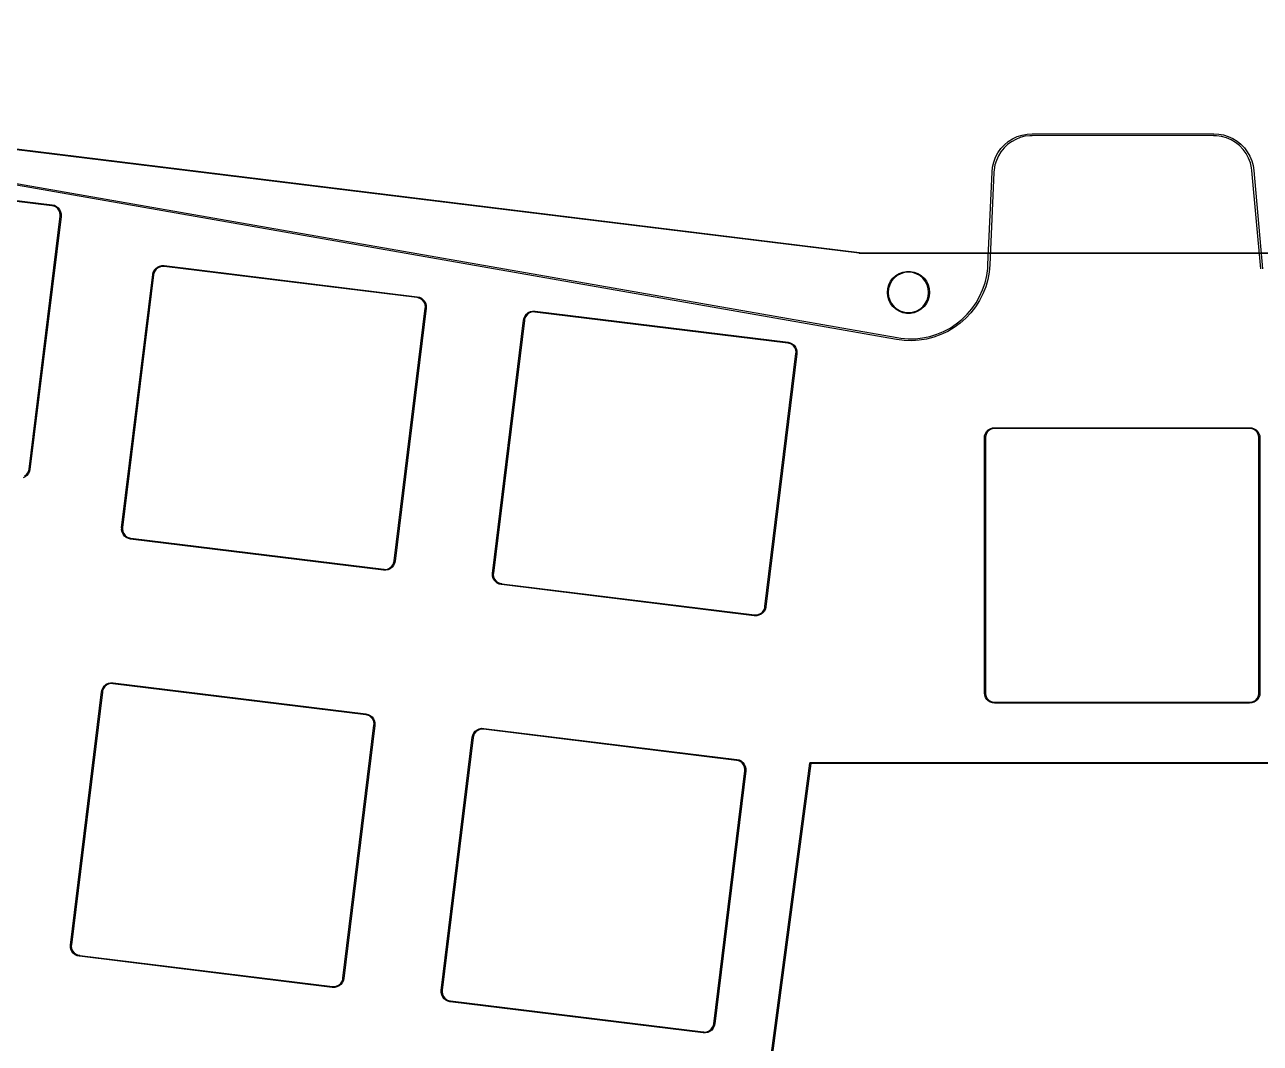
# Model space of a CAD drawing. Extents: x 33 to 269, y -131 to -39.
# Drawn here: x 95.3 to 158.3, y -90.5 to -38.6 of the extents above; entities that cross this region are included whole.
import ezdxf

# ---------------------------------------------------------------- set-up
doc = ezdxf.new("R2010")
doc.units = 0
doc.layers.add('BLACK', color=7, linetype='CONTINUOUS')

msp = doc.modelspace()

# ---------------------------------------------------------------- linework, layer by layer
at = {"layer": 'BLACK', "linetype": 'CONTINUOUS'}
for p, q in [((43.28779, -38.602524), (137.837537, -50.209856)), ((137.823767, -50.256624), (43.31435, -38.654243)), ((145.04752, -44.920843), (145.223993, -44.729184)), ((145.382799, -44.715596), (145.20332, -44.887224)), ((145.223993, -44.729184), (145.423349, -44.561454)), ((145.582596, -44.568118), (145.382799, -44.715596)), ((145.423349, -44.561454), (145.642368, -44.420364)), ((145.799484, -44.447171), (145.582596, -44.568118)), ((145.642368, -44.420364), (145.877513, -44.308191)), ((146.02996, -44.354708), (145.799484, -44.447171)), ((145.877513, -44.308191), (146.124986, -44.226747)), ((146.270302, -44.292224), (146.02996, -44.354708)), ((146.124986, -44.226747), (146.38079, -44.177349)), ((146.516628, -44.260727), (146.270302, -44.292224)), ((146.38079, -44.177349), (146.640794, -44.160793)), ((146.640794, -44.260793), (146.516628, -44.260727)), ((146.640794, -44.160793), (146.640794, -44.160764)), ((146.640794, -44.160764), (146.652468, -44.164557)), ((155.8875, -44.25697), (146.640794, -44.260764)), ((146.640794, -44.260764), (146.640794, -44.260793)), ((146.652468, -44.164557), (155.899173, -44.160764)), ((155.899176, -44.260764), (155.8875, -44.25697)), ((155.899173, -44.160764), (155.899174, -44.160764)), ((155.899174, -44.160764), (155.899175, -44.160764)), ((155.899175, -44.160764), (156.151634, -44.176366)), ((156.030691, -44.260829), (155.899176, -44.260764)), ((156.291341, -44.296147), (156.030691, -44.260829)), ((156.151634, -44.176366), (156.400251, -44.222941)), ((156.544886, -44.366147), (156.291341, -44.296147)), ((156.400251, -44.222941), (156.641239, -44.29978)), ((156.786736, -44.46956), (156.544886, -44.366147)), ((156.641239, -44.29978), (156.87093, -44.405713)), ((157.012508, -44.604514), (156.786736, -44.46956)), ((156.87093, -44.405713), (157.085826, -44.539127)), ((157.218112, -44.768563), (157.012508, -44.604514)), ((157.085826, -44.539127), (157.282655, -44.69799)), ((157.282655, -44.69799), (157.458421, -44.879885)), ((139.72608, -54.64794), (86.187509, -45.275678)), ((86.21567, -45.18295), (139.754206, -54.555207)), ((144.681786, -45.606819), (144.77421, -45.363233)), ((144.77421, -45.363233), (144.896781, -45.133337)), ((144.916538, -45.291494), (144.813867, -45.517607)), ((144.896781, -45.133337), (145.04752, -44.920843)), ((145.047059, -45.080229), (144.916538, -45.291494)), ((145.20332, -44.887224), (145.047059, -45.080229)), ((157.399825, -44.958736), (157.218112, -44.768563)), ((157.554355, -45.171589), (157.399825, -44.958736)), ((157.458421, -44.879885), (157.610448, -45.082042)), ((157.678901, -45.403264), (157.554355, -45.171589)), ((157.610448, -45.082042), (157.736421, -45.301383)), ((157.736421, -45.301383), (157.834422, -45.534568)), ((144.592842, -46.119163), (144.621003, -45.860159)), ((144.621003, -45.860159), (144.681786, -45.606819)), ((144.740702, -45.754916), (144.698227, -45.999588)), ((144.813867, -45.517607), (144.740702, -45.754916)), ((157.771209, -45.649567), (157.678901, -45.403264)), ((157.829606, -45.906033), (157.771209, -45.649567)), ((157.841386, -46.03702), (157.829606, -45.906033)), ((157.834422, -45.534568), (157.902959, -45.778047)), ((157.902959, -45.778047), (157.940988, -46.028113)), ((96.651455, -47.831069), (83.753929, -46.249367)), ((83.765596, -46.202338), (96.663123, -47.784041)), ((144.385945, -50.829463), (144.592842, -46.119164)), ((144.688444, -46.135089), (144.481548, -50.845388)), ((144.592842, -46.119164), (144.592842, -46.119163)), ((144.692742, -46.123633), (144.688444, -46.135089)), ((144.698227, -45.999588), (144.692742, -46.123633)), ((157.841419, -46.037017), (157.841386, -46.03702)), ((157.841419, -46.037019), (157.841419, -46.037017)), ((158.292877, -51.041292), (157.841419, -46.037019)), ((157.941021, -46.028111), (157.93829, -46.040043)), ((157.93829, -46.040043), (158.389749, -51.044316)), ((157.940988, -46.028113), (157.941021, -46.028111)), ((96.657027, -47.833668), (96.651455, -47.831069)), ((96.657027, -47.833669), (96.657027, -47.833668)), ((96.719091, -47.841294), (96.657027, -47.833669)), ((96.663123, -47.784041), (96.663128, -47.784042)), ((96.663128, -47.784042), (96.777463, -47.811352)), ((96.835041, -47.888152), (96.719091, -47.841294)), ((96.777463, -47.811352), (96.882857, -47.863419)), ((96.882857, -47.863419), (96.974024, -47.937632)), ((95.488898, -61.26054), (97.070601, -48.363015)), ((97.117629, -48.374683), (95.535927, -61.272209)), ((96.934913, -47.963422), (96.835041, -47.888152)), ((97.011901, -48.061976), (96.934913, -47.963422)), ((96.974024, -47.937632), (97.046392, -48.030271)), ((97.060759, -48.177098), (97.011901, -48.061976)), ((97.046392, -48.030271), (97.096331, -48.13669)), ((97.078158, -48.300942), (97.060759, -48.177098)), ((97.070534, -48.363006), (97.078158, -48.300942)), ((97.070601, -48.363014), (97.070534, -48.363006)), ((97.070601, -48.363015), (97.070601, -48.363014)), ((97.096331, -48.13669), (97.121339, -48.251553)), ((97.120229, -48.36911), (97.117629, -48.374683)), ((97.121339, -48.251553), (97.120161, -48.369102)), ((97.120161, -48.369102), (97.120229, -48.36911)), ((137.824895, -50.257755), (137.823767, -50.256624)), ((137.83446, -50.25967), (137.824895, -50.257755)), ((164.819661, -50.290688), (137.83446, -50.25967)), ((137.837537, -50.209856), (137.842768, -50.211581)), ((137.842768, -50.211581), (164.827655, -50.2426)), ((101.872114, -51.122199), (101.946326, -51.031019)), ((101.946326, -51.031019), (102.038969, -50.958641)), ((102.070677, -50.993131), (101.97212, -51.07013)), ((102.038969, -50.958641), (102.145395, -50.908695)), ((102.185806, -50.944268), (102.070677, -50.993131)), ((102.145395, -50.908695), (102.260268, -50.883687)), ((102.30966, -50.92687), (102.185806, -50.944268)), ((102.260268, -50.883687), (102.377826, -50.884869)), ((102.371728, -50.934496), (102.30966, -50.92687)), ((102.371729, -50.934478), (102.371728, -50.934496)), ((102.371732, -50.934479), (102.371729, -50.934478)), ((115.269258, -52.516181), (102.371732, -50.934479)), ((102.377826, -50.884869), (102.377828, -50.884852)), ((102.377828, -50.884852), (102.383399, -50.88745)), ((102.383399, -50.88745), (115.280926, -52.469153)), ((144.321497, -51.396938), (144.373249, -51.027335)), ((144.373249, -51.027335), (144.381648, -50.84092)), ((144.381648, -50.84092), (144.385945, -50.829463)), ((144.481548, -50.845388), (144.446466, -51.226012)), ((100.209179, -64.254785), (101.792758, -51.341957)), ((101.839786, -51.353624), (100.259255, -64.241595)), ((101.792758, -51.341957), (101.792763, -51.34194)), ((101.792763, -51.34194), (101.820055, -51.227608)), ((101.820055, -51.227608), (101.872114, -51.122199)), ((101.842386, -51.348049), (101.839786, -51.353624)), ((101.850005, -51.28598), (101.842386, -51.348049)), ((101.896852, -51.170016), (101.850005, -51.28598)), ((101.97212, -51.07013), (101.896852, -51.170016)), ((139.417075, -51.68522), (139.536623, -51.526912)), ((139.602766, -51.522843), (139.474678, -51.67892)), ((139.536623, -51.526912), (139.683226, -51.393266)), ((139.758843, -51.394755), (139.602766, -51.522843)), ((139.683226, -51.393266), (139.851889, -51.288834)), ((139.936909, -51.299576), (139.758843, -51.394755)), ((139.851889, -51.288834), (140.03687, -51.217172)), ((140.130123, -51.240965), (139.936909, -51.299576)), ((140.03687, -51.217172), (140.23187, -51.180721)), ((140.331058, -51.221175), (140.130123, -51.240965)), ((140.23187, -51.180721), (140.430246, -51.180721)), ((140.531993, -51.240965), (140.331058, -51.221175)), ((140.430246, -51.180721), (140.625246, -51.217172)), ((140.725207, -51.299576), (140.531993, -51.240965)), ((140.625246, -51.217172), (140.810227, -51.288834)), ((140.903273, -51.394755), (140.725207, -51.299576)), ((140.810227, -51.288834), (140.97889, -51.393266)), ((141.05935, -51.522843), (140.903273, -51.394755)), ((140.97889, -51.393266), (141.125493, -51.526912)), ((141.187438, -51.67892), (141.05935, -51.522843)), ((141.125493, -51.526912), (141.245041, -51.68522)), ((144.23513, -51.760017), (144.321497, -51.396938)), ((144.375657, -51.601633), (144.269751, -51.968905)), ((144.446466, -51.226012), (144.375657, -51.601633)), ((139.256058, -52.251135), (139.274362, -52.053604)), ((139.274362, -52.448666), (139.256058, -52.251135)), ((139.274362, -52.053604), (139.32865, -51.8628)), ((139.320888, -52.0502), (139.301098, -52.251135)), ((139.301098, -52.251135), (139.320888, -52.45207)), ((139.379499, -51.856986), (139.320888, -52.0502)), ((139.32865, -51.8628), (139.417075, -51.68522)), ((139.474678, -51.67892), (139.379499, -51.856986)), ((141.282617, -51.856986), (141.187438, -51.67892)), ((141.245041, -51.68522), (141.333466, -51.8628)), ((141.341228, -52.0502), (141.282617, -51.856986)), ((141.333466, -51.8628), (141.387754, -52.053604)), ((141.361018, -52.251135), (141.341228, -52.0502)), ((141.341228, -52.45207), (141.361018, -52.251135)), ((141.387754, -52.053604), (141.406058, -52.251135)), ((141.406058, -52.251135), (141.387754, -52.448666)), ((143.961935, -52.453748), (144.114919, -52.113336)), ((144.114919, -52.113336), (144.23513, -51.760017)), ((144.269751, -51.968905), (144.129694, -52.324558)), ((115.27483, -52.51878), (115.269258, -52.516181)), ((115.27483, -52.518781), (115.27483, -52.51878)), ((115.336892, -52.526408), (115.27483, -52.518781)), ((115.280926, -52.469153), (115.280931, -52.469154)), ((115.280931, -52.469154), (115.395264, -52.496465)), ((115.452839, -52.573266), (115.336892, -52.526408)), ((115.395264, -52.496465), (115.500657, -52.548532)), ((115.552709, -52.648537), (115.452839, -52.573266)), ((115.500657, -52.548532), (115.591821, -52.622746)), ((115.629694, -52.74709), (115.552709, -52.648537)), ((115.591821, -52.622746), (115.664186, -52.715385)), ((115.678549, -52.862211), (115.629694, -52.74709)), ((115.664186, -52.715385), (115.714123, -52.821803)), ((115.695945, -52.986053), (115.678549, -52.862211)), ((115.714123, -52.821803), (115.739128, -52.936665)), ((139.32865, -52.63947), (139.274362, -52.448666)), ((139.320888, -52.45207), (139.379499, -52.645284)), ((139.417075, -52.81705), (139.32865, -52.63947)), ((139.379499, -52.645284), (139.474678, -52.82335)), ((139.536623, -52.975358), (139.417075, -52.81705)), ((139.474678, -52.82335), (139.602766, -52.979427)), ((141.05935, -52.979427), (141.187438, -52.82335)), ((141.245041, -52.81705), (141.125493, -52.975358)), ((141.187438, -52.82335), (141.282617, -52.645284)), ((141.333466, -52.63947), (141.245041, -52.81705)), ((141.282617, -52.645284), (141.341228, -52.45207)), ((141.387754, -52.448666), (141.333466, -52.63947)), ((143.563376, -53.083867), (143.77754, -52.778222)), ((143.956731, -52.665423), (143.752403, -52.988463)), ((143.77754, -52.778222), (143.961935, -52.453748)), ((144.129694, -52.324558), (143.956731, -52.665423)), ((114.106701, -65.945653), (115.688404, -53.048127)), ((115.735432, -53.059794), (114.15373, -65.957321)), ((115.688321, -53.048115), (115.695945, -52.986053)), ((115.688404, -53.048125), (115.688321, -53.048115)), ((115.688404, -53.048127), (115.688404, -53.048125)), ((115.738031, -53.054222), (115.735432, -53.059794)), ((115.739128, -52.936665), (115.737948, -53.054212)), ((115.737948, -53.054212), (115.738031, -53.054222)), ((120.700763, -53.663562), (120.728056, -53.549218)), ((120.728056, -53.549218), (120.780115, -53.443807)), ((120.804853, -53.491624), (120.758007, -53.60759)), ((120.780115, -53.443807), (120.854327, -53.352626)), ((120.88012, -53.391736), (120.804853, -53.491624)), ((120.854327, -53.352626), (120.94697, -53.280246)), ((120.978678, -53.314736), (120.88012, -53.391736)), ((120.94697, -53.280246), (121.053398, -53.2303)), ((121.093809, -53.265872), (120.978678, -53.314736)), ((121.053398, -53.2303), (121.168272, -53.205291)), ((121.217664, -53.248475), (121.093809, -53.265872)), ((121.168272, -53.205291), (121.285831, -53.206475)), ((121.279732, -53.256101), (121.217664, -53.248475)), ((121.279733, -53.256089), (121.279732, -53.256101)), ((121.279736, -53.25609), (121.279733, -53.256089)), ((134.177263, -54.837792), (121.279736, -53.25609)), ((121.285831, -53.206475), (121.285832, -53.206463)), ((121.285832, -53.206463), (121.291403, -53.209061)), ((121.291403, -53.209061), (134.18893, -54.790764)), ((139.683226, -53.109004), (139.536623, -52.975358)), ((139.602766, -52.979427), (139.758843, -53.107515)), ((139.851889, -53.213436), (139.683226, -53.109004)), ((139.758843, -53.107515), (139.936909, -53.202694)), ((140.03687, -53.285098), (139.851889, -53.213436)), ((139.936909, -53.202694), (140.130123, -53.261305)), ((140.23187, -53.321549), (140.03687, -53.285098)), ((140.130123, -53.261305), (140.331058, -53.281095)), ((140.430246, -53.321549), (140.23187, -53.321549)), ((140.331058, -53.281095), (140.531993, -53.261305)), ((140.625246, -53.285098), (140.430246, -53.321549)), ((140.531993, -53.261305), (140.725207, -53.202694)), ((140.810227, -53.213436), (140.625246, -53.285098)), ((140.725207, -53.202694), (140.903273, -53.107515)), ((140.97889, -53.109004), (140.810227, -53.213436)), ((140.903273, -53.107515), (141.05935, -52.979427)), ((141.125493, -52.975358), (140.97889, -53.109004)), ((143.053623, -53.627973), (143.321352, -53.367961)), ((143.518531, -53.290802), (143.257198, -53.569746)), ((143.321352, -53.367961), (143.563376, -53.083867)), ((143.752403, -52.988463), (143.518531, -53.290802)), ((119.117183, -66.576396), (120.700762, -53.663568)), ((120.74779, -53.675235), (119.16726, -66.563204)), ((120.700762, -53.663568), (120.700763, -53.663562)), ((120.75039, -53.66966), (120.74779, -53.675235)), ((120.758007, -53.60759), (120.75039, -53.66966)), ((142.12107, -54.241549), (142.450797, -54.066721)), ((142.661683, -54.047743), (142.332806, -54.242537)), ((142.450797, -54.066721), (142.762573, -53.861586)), ((142.970731, -53.822811), (142.661683, -54.047743)), ((142.762573, -53.861586), (143.053623, -53.627973)), ((143.257198, -53.569746), (142.970731, -53.822811)), ((134.18893, -54.790764), (134.188935, -54.790765)), ((134.188935, -54.790765), (134.303276, -54.818074)), ((139.736956, -54.653707), (139.72608, -54.64794)), ((139.736961, -54.65368), (139.736956, -54.653707)), ((140.116159, -54.701777), (139.736961, -54.65368)), ((139.754206, -54.555207), (139.754211, -54.555179)), ((139.754211, -54.555179), (139.938028, -54.587311)), ((139.938028, -54.587311), (140.310075, -54.616747)), ((140.498204, -54.71391), (140.116159, -54.701777)), ((140.310075, -54.616747), (140.683239, -54.610978)), ((140.87969, -54.689973), (140.498204, -54.71391)), ((140.683239, -54.610978), (141.054198, -54.570055)), ((141.257221, -54.630177), (140.87969, -54.689973)), ((141.054198, -54.570055), (141.419646, -54.494342)), ((141.627433, -54.535057), (141.257221, -54.630177)), ((141.419646, -54.494342), (141.776329, -54.384514)), ((141.987029, -54.405459), (141.627433, -54.535057)), ((141.776329, -54.384514), (142.12107, -54.241549)), ((142.332806, -54.242537), (141.987029, -54.405459)), ((133.014705, -68.267264), (134.596408, -55.369738)), ((134.643436, -55.381405), (133.061734, -68.278932)), ((134.182834, -54.840391), (134.177263, -54.837792)), ((134.182834, -54.840392), (134.182834, -54.840391)), ((134.244902, -54.848017), (134.182834, -54.840392)), ((134.360861, -54.894875), (134.244902, -54.848017)), ((134.303276, -54.818074), (134.408678, -54.87014)), ((134.460744, -54.970145), (134.360861, -54.894875)), ((134.408678, -54.87014), (134.499854, -54.944352)), ((134.537745, -55.068699), (134.460744, -54.970145)), ((134.499854, -54.944352), (134.572232, -55.03699)), ((134.586618, -55.183823), (134.537745, -55.068699)), ((134.572232, -55.03699), (134.622185, -55.14341)), ((134.604034, -55.307673), (134.586618, -55.183823)), ((134.596408, -55.369738), (134.596426, -55.369682)), ((134.596426, -55.369682), (134.604034, -55.307673)), ((134.622185, -55.14341), (134.647208, -55.258276)), ((134.646036, -55.375829), (134.643436, -55.381405)), ((134.646047, -55.37583), (134.646036, -55.375829)), ((134.647208, -55.258276), (134.646047, -55.37583)), ((144.400938, -59.262844), (144.500478, -59.200312)), ((144.500478, -59.200312), (144.611437, -59.161498)), ((144.665717, -59.198342), (144.544918, -59.230698)), ((144.611437, -59.161498), (144.72825, -59.148348)), ((144.728246, -59.198348), (144.665717, -59.198342)), ((144.728248, -59.19825), (144.728246, -59.198249)), ((144.728246, -59.198249), (144.728246, -59.19825)), ((144.728246, -59.19825), (144.728246, -59.198348)), ((157.722397, -59.196349), (144.728248, -59.19825)), ((144.72825, -59.148348), (144.72825, -59.14825)), ((144.72825, -59.14825), (144.734098, -59.15015)), ((144.734098, -59.15015), (157.728248, -59.14825)), ((157.728246, -59.19825), (157.722397, -59.196349)), ((157.790779, -59.198255), (157.728246, -59.19825)), ((157.728248, -59.14825), (157.728249, -59.14825)), ((157.728249, -59.14825), (157.72825, -59.14825)), ((157.72825, -59.14825), (157.845069, -59.161422)), ((157.911583, -59.230633), (157.790779, -59.198255)), ((157.845069, -59.161422), (157.95603, -59.200255)), ((157.95603, -59.200255), (158.055568, -59.262803)), ((144.203248, -59.673247), (144.216421, -59.556436)), ((144.203248, -59.673248), (144.203248, -59.673247)), ((144.203248, -59.67325), (144.203248, -59.673248)), ((144.205151, -72.682817), (144.203248, -59.67325)), ((144.216421, -59.556436), (144.255257, -59.445485)), ((144.253248, -59.673253), (144.251347, -59.6791)), ((144.251347, -59.6791), (144.253246, -72.663623)), ((144.253255, -59.610724), (144.253248, -59.673253)), ((144.285634, -59.489932), (144.253255, -59.610724)), ((144.255257, -59.445485), (144.317808, -59.345957)), ((144.348173, -59.381635), (144.285634, -59.489932)), ((144.317808, -59.345957), (144.400938, -59.262844)), ((144.43661, -59.293216), (144.348173, -59.381635)), ((144.544918, -59.230698), (144.43661, -59.293216)), ((158.019893, -59.29317), (157.911583, -59.230633)), ((158.108329, -59.381606), (158.019893, -59.29317)), ((158.055568, -59.262803), (158.138695, -59.34593)), ((158.170867, -59.489915), (158.108329, -59.381606)), ((158.138695, -59.34593), (158.201244, -59.445469)), ((158.203245, -59.610719), (158.170867, -59.489915)), ((158.201244, -59.445469), (158.240077, -59.556429)), ((158.203249, -59.673239), (158.203245, -59.610719)), ((158.203248, -59.67325), (158.203249, -59.673239)), ((158.205148, -72.667399), (158.203248, -59.67325)), ((158.240077, -59.556429), (158.25325, -59.673248)), ((158.253248, -59.673248), (158.251347, -59.679099)), ((158.251347, -59.679099), (158.253248, -72.67325)), ((158.25325, -59.673248), (158.253248, -59.673248)), ((95.289705, -61.655521), (95.183284, -61.705475)), ((95.257996, -61.621034), (95.356551, -61.544031)), ((95.382344, -61.58314), (95.289705, -61.655521)), ((95.356551, -61.544031), (95.43182, -61.444145)), ((95.456556, -61.491962), (95.382344, -61.58314)), ((95.43182, -61.444145), (95.478675, -61.328183)), ((95.50862, -61.386557), (95.456556, -61.491962)), ((95.478675, -61.328183), (95.486299, -61.266114)), ((95.486299, -61.266114), (95.488898, -61.26054)), ((95.535924, -61.272217), (95.50862, -61.386557)), ((95.535927, -61.272209), (95.535924, -61.272217)), ((100.211221, -64.257399), (100.209179, -64.254785)), ((100.210174, -64.361843), (100.211221, -64.257399)), ((100.26098, -64.250384), (100.253356, -64.312451)), ((100.259255, -64.241595), (100.260963, -64.250381)), ((100.260963, -64.250381), (100.26098, -64.250384)), ((100.235184, -64.476715), (100.210174, -64.361843)), ((100.28513, -64.58314), (100.235184, -64.476715)), ((100.253356, -64.312451), (100.270756, -64.436304)), ((100.270756, -64.436304), (100.31962, -64.551432)), ((100.357508, -64.675782), (100.28513, -64.58314)), ((100.31962, -64.551432), (100.396618, -64.649989)), ((100.448686, -64.749994), (100.357508, -64.675782)), ((100.396618, -64.649989), (100.496503, -64.725257)), ((100.554093, -64.802055), (100.448686, -64.749994)), ((100.496503, -64.725257), (100.612465, -64.772106)), ((100.655706, -64.826312), (100.554093, -64.802055)), ((100.612465, -64.772106), (100.674534, -64.779726)), ((100.656298, -64.82707), (100.655706, -64.826312)), ((100.665562, -64.830125), (100.656298, -64.82707)), ((113.563089, -66.411827), (100.665562, -64.830125)), ((100.674534, -64.779726), (100.683378, -64.78385)), ((100.683378, -64.78385), (113.574756, -66.364799)), ((113.974351, -66.229138), (114.049621, -66.129254)), ((114.049621, -66.129254), (114.096478, -66.013294)), ((114.126421, -66.071668), (114.074356, -66.177071)), ((114.096478, -66.013294), (114.104102, -65.951226)), ((114.104102, -65.951226), (114.104103, -65.951226)), ((114.104103, -65.951226), (114.106701, -65.945653)), ((114.153727, -65.957329), (114.126421, -66.071668)), ((114.15373, -65.957321), (114.153727, -65.957329)), ((113.568665, -66.414427), (113.563089, -66.411827)), ((113.568663, -66.41444), (113.568665, -66.414427)), ((113.686218, -66.415602), (113.568663, -66.41444)), ((113.574756, -66.364799), (113.574821, -66.36482)), ((113.574821, -66.36482), (113.636821, -66.372427)), ((113.636821, -66.372427), (113.760672, -66.355013)), ((113.801086, -66.39058), (113.686218, -66.415602)), ((113.760672, -66.355013), (113.875797, -66.306139)), ((113.907506, -66.340627), (113.801086, -66.39058)), ((113.875797, -66.306139), (113.974351, -66.229138)), ((114.000144, -66.268248), (113.907506, -66.340627)), ((114.074356, -66.177071), (114.000144, -66.268248)), ((119.11921, -66.578991), (119.117183, -66.576396)), ((119.118165, -66.683454), (119.11921, -66.578991)), ((119.143178, -66.798327), (119.118165, -66.683454)), ((119.168969, -66.571992), (119.161345, -66.634061)), ((119.161345, -66.634061), (119.178747, -66.757915)), ((119.16726, -66.563204), (119.168968, -66.571992)), ((119.168968, -66.571992), (119.168969, -66.571992)), ((119.178747, -66.757915), (119.227615, -66.873044)), ((119.193126, -66.904753), (119.143178, -66.798327)), ((119.265506, -66.997394), (119.193126, -66.904753)), ((119.227615, -66.873044), (119.304616, -66.971602)), ((119.356687, -67.071606), (119.265506, -66.997394)), ((119.304616, -66.971602), (119.404503, -67.046869)), ((119.462096, -67.123666), (119.356687, -67.071606)), ((119.404503, -67.046869), (119.520468, -67.093718)), ((119.56371, -67.147923), (119.462096, -67.123666)), ((119.520468, -67.093718), (119.582538, -67.101336)), ((119.564302, -67.148681), (119.56371, -67.147923)), ((119.573566, -67.151736), (119.564302, -67.148681)), ((132.471092, -68.733438), (119.573566, -67.151736)), ((119.582538, -67.101336), (119.582538, -67.101337)), ((119.582538, -67.101337), (119.591384, -67.105461)), ((119.591384, -67.105461), (132.48276, -68.68641)), ((132.668686, -68.676701), (132.78382, -68.627817)), ((132.815533, -68.662302), (132.709104, -68.712266)), ((132.78382, -68.627817), (132.882379, -68.550799)), ((132.908175, -68.589907), (132.815533, -68.662302)), ((132.882379, -68.550799), (132.957646, -68.450896)), ((132.982385, -68.498713), (132.908175, -68.589907)), ((132.957646, -68.450896), (133.00449, -68.334917)), ((133.034441, -68.393291), (132.982385, -68.498713)), ((133.00449, -68.334917), (133.012105, -68.272841)), ((133.012105, -68.272841), (133.012106, -68.272841)), ((133.012106, -68.272841), (133.014705, -68.267264)), ((133.061727, -68.27895), (133.034441, -68.393291)), ((133.061734, -68.278932), (133.061727, -68.27895)), ((132.476668, -68.736038), (132.471092, -68.733438)), ((132.476657, -68.736132), (132.476668, -68.736038)), ((132.594225, -68.737294), (132.476657, -68.736132)), ((132.48276, -68.68641), (132.483222, -68.686562)), ((132.483222, -68.686562), (132.544822, -68.69412)), ((132.544822, -68.69412), (132.668686, -68.676701)), ((132.709104, -68.712266), (132.594225, -68.737294)), ((99.208241, -72.49911), (99.2603, -72.393699)), ((99.285038, -72.441516), (99.238191, -72.557483)), ((99.2603, -72.393699), (99.334512, -72.302517)), ((99.360305, -72.341627), (99.285038, -72.441516)), ((99.334512, -72.302517), (99.427154, -72.230136)), ((99.458863, -72.264625), (99.360305, -72.341627)), ((99.427154, -72.230136), (99.533581, -72.180188)), ((99.573993, -72.215759), (99.458863, -72.264625)), ((99.533581, -72.180188), (99.648455, -72.155176)), ((99.697848, -72.198358), (99.573993, -72.215759)), ((99.648455, -72.155176), (99.766015, -72.156356)), ((99.759915, -72.205981), (99.697848, -72.198358)), ((99.759919, -72.205983), (99.759915, -72.205981)), ((112.657444, -73.787685), (99.759919, -72.205983)), ((99.766015, -72.156356), (99.771587, -72.158954)), ((99.771587, -72.158954), (112.669113, -73.740657)), ((97.597366, -85.526289), (99.180945, -72.613461)), ((99.227973, -72.625128), (97.647442, -85.513099)), ((99.180945, -72.613461), (99.18095, -72.613444)), ((99.18095, -72.613444), (99.208241, -72.49911)), ((99.230573, -72.619553), (99.227973, -72.625128)), ((99.230574, -72.619553), (99.230573, -72.619553)), ((99.238191, -72.557483), (99.230574, -72.619553)), ((144.207426, -72.685092), (144.205151, -72.682817)), ((144.219137, -72.788963), (144.207426, -72.685092)), ((144.257973, -72.89993), (144.219137, -72.788963)), ((144.253246, -72.663623), (144.256012, -72.672132)), ((144.256012, -72.672132), (144.255966, -72.672132)), ((144.255966, -72.672132), (144.25597, -72.73467)), ((144.25597, -72.73467), (144.288349, -72.855481)), ((144.320528, -72.999474), (144.257973, -72.89993)), ((144.288349, -72.855481), (144.350893, -72.963797)), ((144.403664, -73.082602), (144.320528, -72.999474)), ((144.350893, -72.963797), (144.439338, -73.052234)), ((144.503214, -73.145148), (144.403664, -73.082602)), ((144.439338, -73.052234), (144.547659, -73.114768)), ((157.911582, -73.115865), (158.019892, -73.053329)), ((158.055567, -73.083695), (157.956029, -73.146243)), ((158.019892, -73.053329), (158.108328, -72.964893)), ((158.138694, -73.000569), (158.055567, -73.083695)), ((158.108328, -72.964893), (158.170865, -72.856584)), ((158.201242, -72.901031), (158.138694, -73.000569)), ((158.170865, -72.856584), (158.203243, -72.735781)), ((158.240076, -72.790071), (158.201242, -72.901031)), ((158.203243, -72.735781), (158.203248, -72.673248)), ((158.203248, -72.673248), (158.205148, -72.667399)), ((158.253248, -72.673252), (158.240076, -72.790071)), ((158.253248, -72.67325), (158.253247, -72.673251)), ((158.253247, -72.673251), (158.253248, -72.673252)), ((144.614184, -73.183974), (144.503214, -73.145148)), ((144.547659, -73.114768), (144.668474, -73.147136)), ((144.718002, -73.195668), (144.614184, -73.183974)), ((144.668474, -73.147136), (144.731011, -73.147134)), ((144.718681, -73.196347), (144.718002, -73.195668)), ((144.728248, -73.19825), (144.718681, -73.196347)), ((157.722398, -73.196349), (144.728248, -73.19825)), ((144.731011, -73.147134), (144.740294, -73.150149)), ((144.740294, -73.150149), (157.728245, -73.14825)), ((157.72825, -73.19825), (157.722398, -73.196349)), ((157.728245, -73.14825), (157.728246, -73.14825)), ((157.728246, -73.148248), (157.790779, -73.148243)), ((157.728246, -73.14825), (157.728246, -73.148248)), ((157.845069, -73.185076), (157.72825, -73.198248)), ((157.72825, -73.198248), (157.72825, -73.19825)), ((157.790779, -73.148243), (157.911582, -73.115865)), ((157.956029, -73.146243), (157.845069, -73.185076)), ((111.494888, -87.217156), (113.076591, -74.319631)), ((113.123619, -74.331299), (111.541917, -87.228825)), ((112.663017, -73.790284), (112.657444, -73.787685)), ((112.663017, -73.790285), (112.663017, -73.790284)), ((112.725081, -73.79791), (112.663017, -73.790285)), ((112.669113, -73.740657), (112.669118, -73.740658)), ((112.669118, -73.740658), (112.783453, -73.767966)), ((112.84103, -73.844767), (112.725081, -73.79791)), ((112.783453, -73.767966), (112.888848, -73.820032)), ((112.940902, -73.920037), (112.84103, -73.844767)), ((112.888848, -73.820032), (112.980014, -73.894246)), ((113.017889, -74.018591), (112.940902, -73.920037)), ((112.980014, -73.894246), (113.052381, -73.986885)), ((113.066745, -74.133713), (113.017889, -74.018591)), ((113.052381, -73.986885), (113.102318, -74.093305)), ((113.08414, -74.257557), (113.066745, -74.133713)), ((113.076515, -74.31962), (113.08414, -74.257557)), ((113.076591, -74.319628), (113.076515, -74.31962)), ((113.076591, -74.319631), (113.076591, -74.319628)), ((113.102318, -74.093305), (113.127324, -74.208169)), ((113.126218, -74.325727), (113.123619, -74.331299)), ((113.127324, -74.208169), (113.126142, -74.325717)), ((113.126142, -74.325717), (113.126218, -74.325727)), ((116.50537, -87.8479), (118.088949, -74.935072)), ((118.135977, -74.946739), (116.555447, -87.834708)), ((118.088949, -74.935072), (118.088953, -74.935059)), ((118.088953, -74.935059), (118.116261, -74.820734)), ((118.116261, -74.820734), (118.168329, -74.715341)), ((118.138576, -74.941168), (118.135977, -74.946739)), ((118.138577, -74.941168), (118.138576, -74.941168)), ((118.146204, -74.879106), (118.138577, -74.941168)), ((118.193063, -74.763158), (118.146204, -74.879106)), ((118.168329, -74.715341), (118.242542, -74.624177)), ((118.268333, -74.663289), (118.193063, -74.763158)), ((118.242542, -74.624177), (118.335181, -74.551812)), ((118.366887, -74.586303), (118.268333, -74.663289)), ((118.335181, -74.551812), (118.441599, -74.501874)), ((118.482007, -74.537448), (118.366887, -74.586303)), ((118.441599, -74.501874), (118.556462, -74.476868)), ((118.605849, -74.520051), (118.482007, -74.537448)), ((118.556462, -74.476868), (118.674008, -74.478048)), ((118.667912, -74.527675), (118.605849, -74.520051)), ((118.667921, -74.527593), (118.667912, -74.527675)), ((118.667923, -74.527594), (118.667921, -74.527593)), ((131.565449, -76.109296), (118.667923, -74.527594)), ((118.674008, -74.478048), (118.674018, -74.477967)), ((118.674018, -74.477967), (118.67959, -74.480565)), ((118.67959, -74.480565), (131.577117, -76.062268)), ((131.571022, -76.111895), (131.565449, -76.109296)), ((131.571022, -76.111896), (131.571022, -76.111895)), ((131.63309, -76.11952), (131.571022, -76.111896)), ((131.577117, -76.062268), (131.577125, -76.06227)), ((131.577125, -76.06227), (131.691464, -76.089577)), ((131.749051, -76.166376), (131.63309, -76.11952)), ((131.691464, -76.089577), (131.796868, -76.141641)), ((131.848936, -76.241646), (131.749051, -76.166376)), ((131.796868, -76.141641), (131.888046, -76.215853)), ((131.888046, -76.215853), (131.960426, -76.308491)), ((135.309413, -76.238626), (135.315799, -76.233729)), ((135.315799, -76.233729), (135.321491, -76.228038)), ((135.321491, -76.228038), (135.323223, -76.228037)), ((135.323223, -76.228037), (135.324598, -76.226984)), ((135.324598, -76.226984), (135.332574, -76.228037)), ((135.332574, -76.228037), (167.331058, -76.226135)), ((128.309184, -129.240344), (135.306273, -76.247861)), ((135.351055, -76.276133), (128.359325, -129.228036)), ((130.402892, -89.538768), (131.984595, -76.641242)), ((132.031623, -76.652909), (130.449921, -89.550436)), ((131.925939, -76.340201), (131.848936, -76.241646)), ((131.974813, -76.455326), (131.925939, -76.340201)), ((131.960426, -76.308491), (132.01038, -76.414912)), ((131.992228, -76.579177), (131.974813, -76.455326)), ((131.984595, -76.641242), (131.984624, -76.641152)), ((131.984624, -76.641152), (131.992228, -76.579177)), ((132.01038, -76.414912), (132.035403, -76.52978)), ((132.034223, -76.647333), (132.031623, -76.652909)), ((132.034241, -76.647335), (132.034223, -76.647333)), ((132.035403, -76.52978), (132.034241, -76.647335)), ((135.306273, -76.247861), (135.307961, -76.242896)), ((135.307961, -76.241568), (135.308645, -76.240883)), ((135.307961, -76.242896), (135.307961, -76.241568)), ((135.308645, -76.240883), (135.309413, -76.238626)), ((167.308892, -76.274233), (135.351055, -76.276133)), ((97.599416, -85.528913), (97.597366, -85.526289)), ((97.598369, -85.633347), (97.599416, -85.528913)), ((97.623379, -85.748217), (97.598369, -85.633347)), ((97.649175, -85.521888), (97.641551, -85.583955)), ((97.641551, -85.583955), (97.658951, -85.707806)), ((97.647442, -85.513099), (97.64915, -85.521885)), ((97.64915, -85.521885), (97.649175, -85.521888)), ((97.673325, -85.854641), (97.623379, -85.748217)), ((97.658951, -85.707806), (97.707815, -85.822933)), ((97.7457, -85.947282), (97.673325, -85.854641)), ((97.707815, -85.822933), (97.784812, -85.921489)), ((97.836877, -86.021494), (97.7457, -85.947282)), ((97.784812, -85.921489), (97.884694, -85.996757)), ((97.942282, -86.073556), (97.836877, -86.021494)), ((97.884694, -85.996757), (98.000654, -86.043608)), ((98.043892, -86.097816), (97.942282, -86.073556)), ((98.000654, -86.043608), (98.062722, -86.051229)), ((98.044485, -86.098574), (98.043892, -86.097816)), ((98.053749, -86.101629), (98.044485, -86.098574)), ((110.951275, -87.683331), (98.053749, -86.101629)), ((98.062722, -86.051229), (98.062721, -86.05123)), ((98.062721, -86.05123), (98.071566, -86.055354)), ((98.071566, -86.055354), (110.962941, -87.636302)), ((111.263982, -87.577633), (111.362536, -87.500634)), ((111.388329, -87.539744), (111.295691, -87.612121)), ((111.362536, -87.500634), (111.437806, -87.400754)), ((111.462541, -87.44857), (111.388329, -87.539744)), ((111.437806, -87.400754), (111.484664, -87.284796)), ((111.514607, -87.34317), (111.462541, -87.44857)), ((111.484664, -87.284796), (111.492289, -87.222729)), ((111.492289, -87.222729), (111.49229, -87.222729)), ((111.49229, -87.222729), (111.494888, -87.217156)), ((111.541911, -87.228841), (111.514607, -87.34317)), ((111.541917, -87.228825), (111.541911, -87.228841)), ((110.956851, -87.685931), (110.951275, -87.683331)), ((110.956852, -87.685925), (110.956851, -87.685931)), ((111.074405, -87.68709), (110.956852, -87.685925)), ((110.962941, -87.636302), (110.962942, -87.636297)), ((110.962942, -87.636297), (111.025009, -87.643915)), ((111.025009, -87.643915), (111.148858, -87.626503)), ((111.189271, -87.662071), (111.074405, -87.68709)), ((111.148858, -87.626503), (111.263982, -87.577633)), ((111.295691, -87.612121), (111.189271, -87.662071)), ((116.507404, -87.850504), (116.50537, -87.8479)), ((116.506359, -87.954958), (116.507404, -87.850504)), ((116.531372, -88.069829), (116.506359, -87.954958)), ((116.58132, -88.176254), (116.531372, -88.069829)), ((116.557163, -87.843497), (116.549539, -87.905565)), ((116.549539, -87.905565), (116.566942, -88.029418)), ((116.555447, -87.834708), (116.557155, -87.843496)), ((116.557155, -87.843496), (116.557163, -87.843497)), ((116.566942, -88.029418), (116.615809, -88.144546)), ((116.653698, -88.268895), (116.58132, -88.176254)), ((116.615809, -88.144546), (116.692808, -88.243102)), ((116.744877, -88.343107), (116.653698, -88.268895)), ((116.692808, -88.243102), (116.792693, -88.318371)), ((116.850284, -88.395168), (116.744877, -88.343107)), ((116.792693, -88.318371), (116.908656, -88.365221)), ((116.951897, -88.419427), (116.850284, -88.395168)), ((116.908656, -88.365221), (116.970725, -88.372841)), ((116.952489, -88.420185), (116.951897, -88.419427)), ((116.961753, -88.42324), (116.952489, -88.420185)), ((129.859279, -90.004942), (116.961753, -88.42324)), ((116.970725, -88.372841), (116.97957, -88.376965)), ((116.97957, -88.376965), (129.870947, -89.957914)), ((129.864855, -90.007542), (129.859279, -90.004942)), ((129.864845, -90.007618), (129.864855, -90.007542)), ((129.982412, -90.008784), (129.864845, -90.007618)), ((129.870947, -89.957914), (129.871325, -89.958038)), ((129.871325, -89.958038), (129.93301, -89.965608)), ((129.93301, -89.965608), (130.056873, -89.948193)), ((130.097289, -89.983758), (129.982412, -90.008784)), ((130.056873, -89.948193), (130.172006, -89.899312)), ((130.203718, -89.933797), (130.097289, -89.983758)), ((130.172006, -89.899312), (130.270565, -89.822297)), ((130.29636, -89.861405), (130.203718, -89.933797)), ((130.270565, -89.822297), (130.345832, -89.722396)), ((130.370571, -89.770213), (130.29636, -89.861405)), ((130.345832, -89.722396), (130.392677, -89.60642)), ((130.422628, -89.664794), (130.370571, -89.770213)), ((130.392677, -89.60642), (130.400293, -89.544345)), ((130.400293, -89.544345), (130.402892, -89.538768)), ((130.449918, -89.550443), (130.422628, -89.664794)), ((130.449921, -89.550436), (130.449918, -89.550443))]:
    msp.add_line(p, q, dxfattribs=at)

doc.saveas('drawing.dxf')
